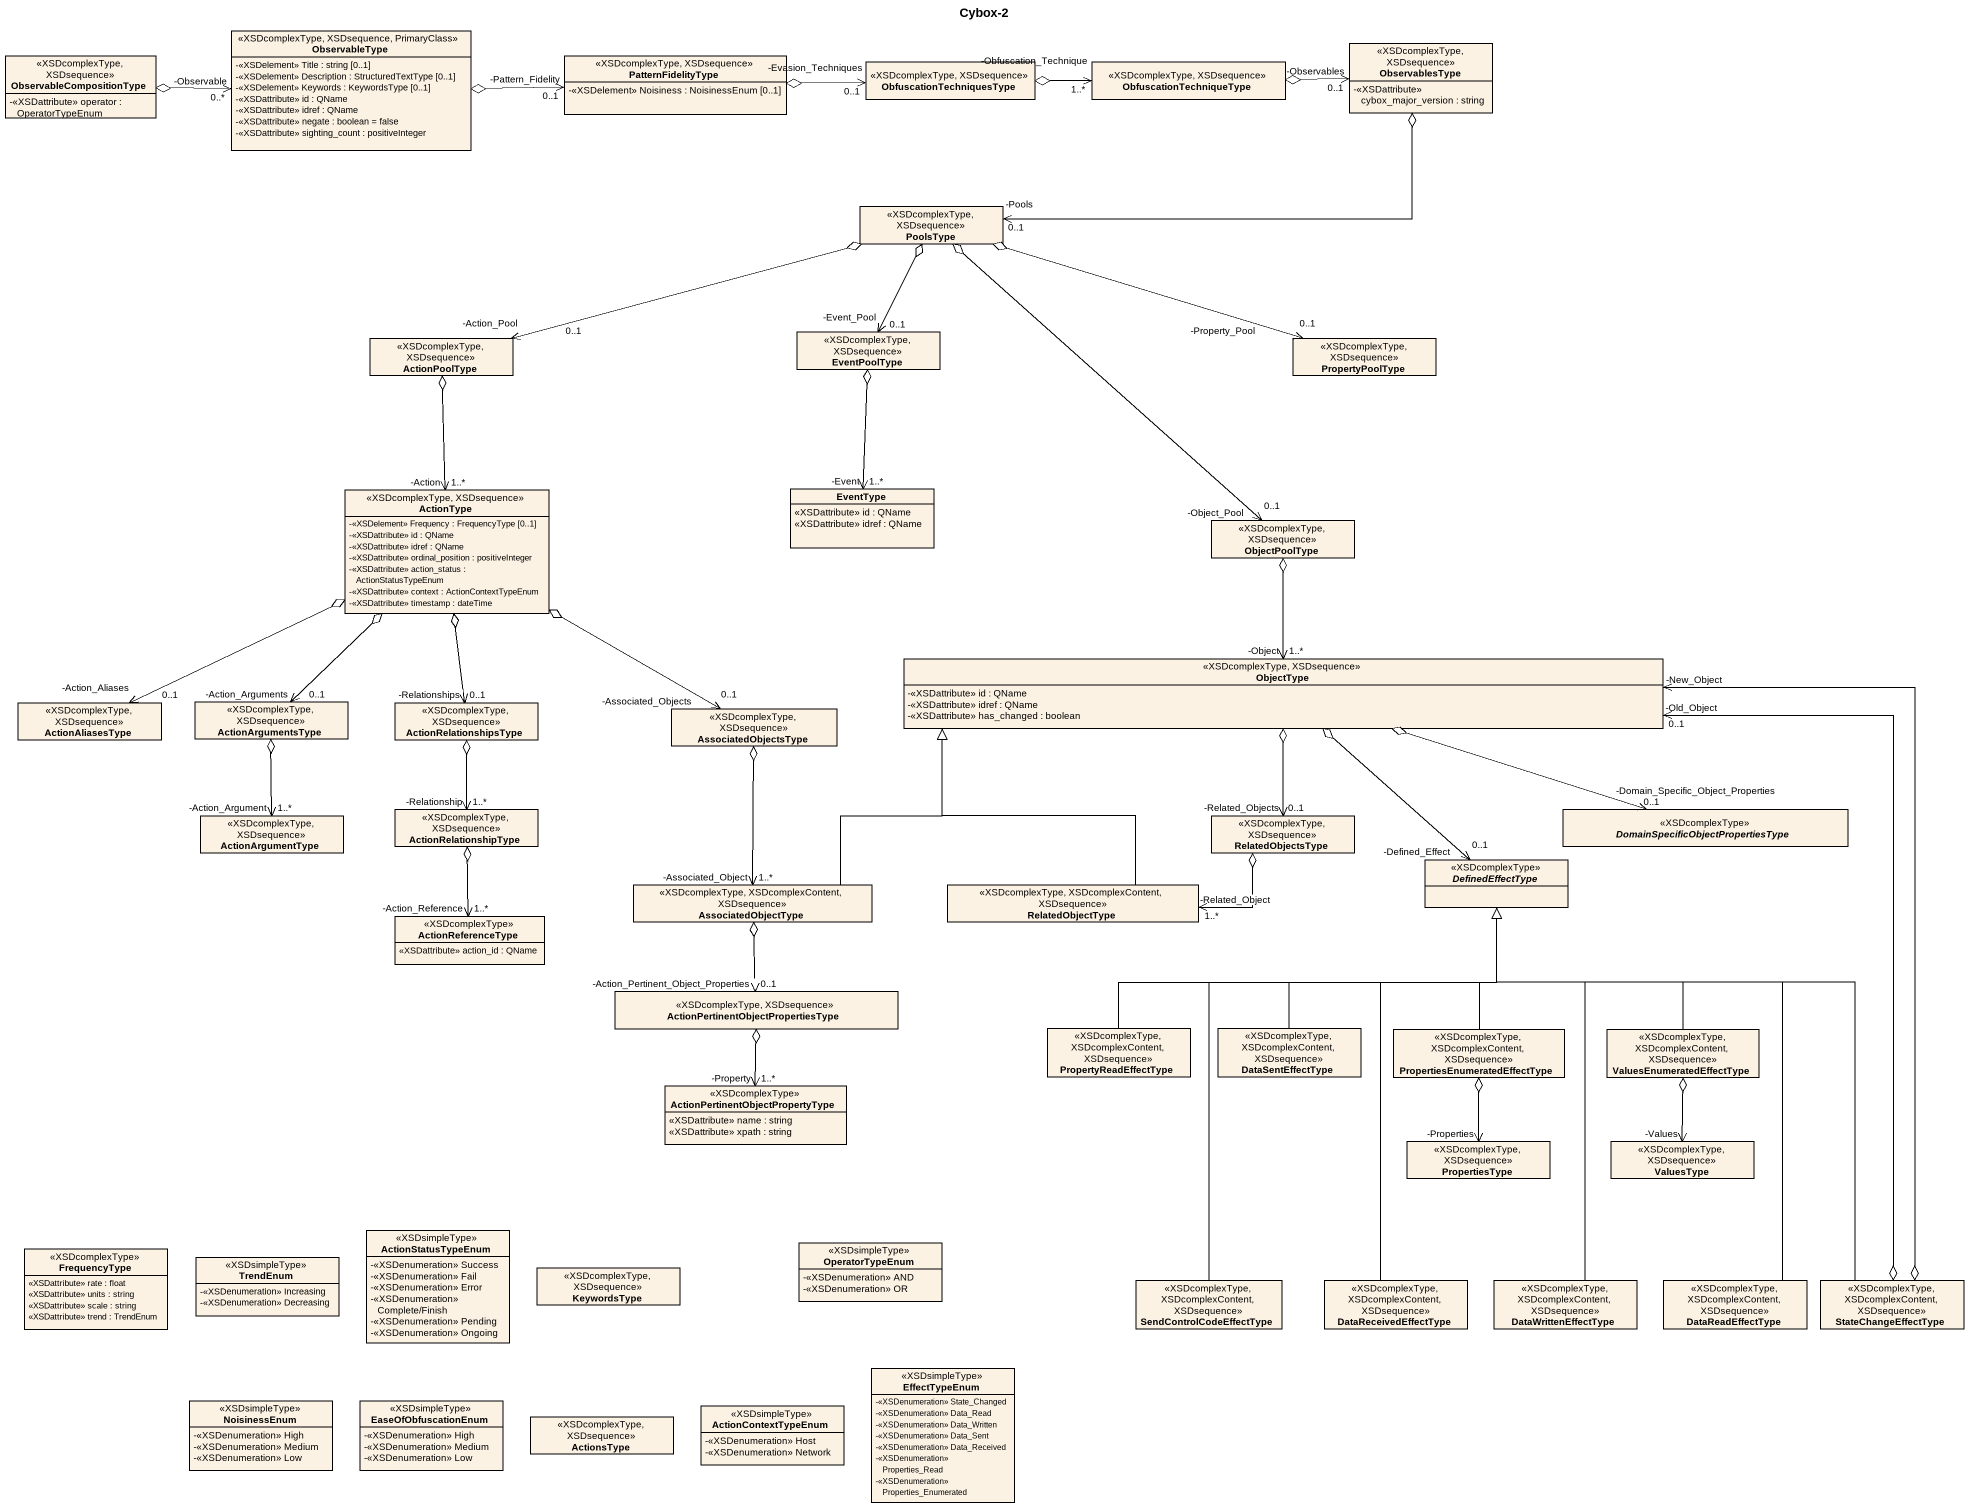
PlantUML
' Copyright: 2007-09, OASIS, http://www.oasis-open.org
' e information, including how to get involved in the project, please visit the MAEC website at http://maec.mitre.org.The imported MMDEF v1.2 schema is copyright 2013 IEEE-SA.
@startuml
title Cybox-2
hide circle
hide empty members
skinparam classAttributeIconSize 0
class ObservableType <<XSDcomplexType, XSDsequence, PrimaryClass>> {
  -<<XSDelement>> Title : string [0..1]
  -<<XSDelement>> Description : StructuredTextType [0..1]
  -<<XSDelement>> Keywords : KeywordsType [0..1]
  -<<XSDattribute>> id : QName
  -<<XSDattribute>> idref : QName
  -<<XSDattribute>> negate : boolean = false
  -<<XSDattribute>> sighting_count : positiveInteger
}
class ObservablesType <<XSDcomplexType, XSDsequence>> {
  -<<XSDattribute>> cybox_major_version : string
}
class ObservableCompositionType <<XSDcomplexType, XSDsequence>> {
  -<<XSDattribute>> operator : OperatorTypeEnum
}
class PatternFidelityType <<XSDcomplexType, XSDsequence>> {
  -<<XSDelement>> Noisiness : NoisinessEnum [0..1]
}
class ObfuscationTechniquesType <<XSDcomplexType, XSDsequence>>
class ObfuscationTechniqueType <<XSDcomplexType, XSDsequence>>
class PoolsType <<XSDcomplexType, XSDsequence>>
class ActionPoolType <<XSDcomplexType, XSDsequence>>
class EventPoolType <<XSDcomplexType, XSDsequence>>
class PropertyPoolType <<XSDcomplexType, XSDsequence>>
class ActionType <<XSDcomplexType, XSDsequence>> {
  -<<XSDelement>> Frequency : FrequencyType [0..1]
  -<<XSDattribute>> id : QName
  -<<XSDattribute>> idref : QName
  -<<XSDattribute>> ordinal_position : positiveInteger
  -<<XSDattribute>> action_status : ActionStatusTypeEnum
  -<<XSDattribute>> context : ActionContextTypeEnum
  -<<XSDattribute>> timestamp : dateTime
}
class EventType {
  <<XSDattribute>> id : QName
  <<XSDattribute>> idref : QName
}
class ObjectPoolType <<XSDcomplexType, XSDsequence>>
class ObjectType <<XSDcomplexType, XSDsequence>> {
  -<<XSDattribute>> id : QName
  -<<XSDattribute>> idref : QName
  -<<XSDattribute>> has_changed : boolean
}
class ActionAliasesType <<XSDcomplexType, XSDsequence>>
class ActionArgumentsType <<XSDcomplexType, XSDsequence>>
class ActionRelationshipsType <<XSDcomplexType, XSDsequence>>
class AssociatedObjectsType <<XSDcomplexType, XSDsequence>>
class ActionRelationshipType <<XSDcomplexType, XSDsequence>>
abstract class "DomainSpecificObjectPropertiesType" as DomainSpecificObjectProperti <<XSDcomplexType>>
class ActionArgumentType <<XSDcomplexType, XSDsequence>>
class RelatedObjectsType <<XSDcomplexType, XSDsequence>>
class AssociatedObjectType <<XSDcomplexType, XSDcomplexContent, XSDsequence>>
class RelatedObjectType <<XSDcomplexType, XSDcomplexContent, XSDsequence>>
abstract class DefinedEffectType <<XSDcomplexType>>
class ActionReferenceType <<XSDcomplexType>> {
  <<XSDattribute>> action_id : QName
}
class "ActionPertinentObjectPropertiesType" as ActionPertinentObjectPropert <<XSDcomplexType, XSDsequence>>
class PropertyReadEffectType <<XSDcomplexType, XSDcomplexContent, XSDsequence>>
class DataSentEffectType <<XSDcomplexType, XSDcomplexContent, XSDsequence>>
class "PropertiesEnumeratedEffectType" as PropertiesEnumeratedEffectTy <<XSDcomplexType, XSDcomplexContent, XSDsequence>>
class ValuesEnumeratedEffectType <<XSDcomplexType, XSDcomplexContent, XSDsequence>>
class "ActionPertinentObjectPropertyType" as ActionPertinentObjectPropert_2 <<XSDcomplexType>> {
  <<XSDattribute>> name : string
  <<XSDattribute>> xpath : string
}
class PropertiesType <<XSDcomplexType, XSDsequence>>
class ValuesType <<XSDcomplexType, XSDsequence>>
class FrequencyType <<XSDcomplexType>> {
  <<XSDattribute>> rate : float
  <<XSDattribute>> units : string
  <<XSDattribute>> scale : string
  <<XSDattribute>> trend : TrendEnum
}
class ActionStatusTypeEnum <<XSDsimpleType>> {
  -<<XSDenumeration>> Success
  -<<XSDenumeration>> Fail
  -<<XSDenumeration>> Error
  -<<XSDenumeration>> Complete/Finish
  -<<XSDenumeration>> Pending
  -<<XSDenumeration>> Ongoing
}
class OperatorTypeEnum <<XSDsimpleType>> {
  -<<XSDenumeration>> AND
  -<<XSDenumeration>> OR
}
class TrendEnum <<XSDsimpleType>> {
  -<<XSDenumeration>> Increasing
  -<<XSDenumeration>> Decreasing
}
class KeywordsType <<XSDcomplexType, XSDsequence>>
class SendControlCodeEffectType <<XSDcomplexType, XSDcomplexContent, XSDsequence>>
class DataReceivedEffectType <<XSDcomplexType, XSDcomplexContent, XSDsequence>>
class DataWrittenEffectType <<XSDcomplexType, XSDcomplexContent, XSDsequence>>
class DataReadEffectType <<XSDcomplexType, XSDcomplexContent, XSDsequence>>
class StateChangeEffectType <<XSDcomplexType, XSDcomplexContent, XSDsequence>>
class EffectTypeEnum <<XSDsimpleType>> {
  -<<XSDenumeration>> State_Changed
  -<<XSDenumeration>> Data_Read
  -<<XSDenumeration>> Data_Written
  -<<XSDenumeration>> Data_Sent
  -<<XSDenumeration>> Data_Received
  -<<XSDenumeration>> Properties_Read
  -<<XSDenumeration>> Properties_Enumerated
}
class NoisinessEnum <<XSDsimpleType>> {
  -<<XSDenumeration>> High
  -<<XSDenumeration>> Medium
  -<<XSDenumeration>> Low
}
class EaseOfObfuscationEnum <<XSDsimpleType>> {
  -<<XSDenumeration>> High
  -<<XSDenumeration>> Medium
  -<<XSDenumeration>> Low
}
class ActionContextTypeEnum <<XSDsimpleType>> {
  -<<XSDenumeration>> Host
  -<<XSDenumeration>> Network
}
class ActionsType <<XSDcomplexType, XSDsequence>>
ObservableType "-Observable\n0..*" <-left-o ObservableCompositionType
ObservablesType "-Observables\n0..1" <-left-o ObfuscationTechniqueType
PatternFidelityType "-Pattern_Fidelity\n0..1" <-left-o ObservableType
ObfuscationTechniquesType "-Evasion_Techniques\n0..1" <-left-o PatternFidelityType
ObfuscationTechniqueType "-Obfuscation_Technique\n1..*" <-left-o ObfuscationTechniquesType
PoolsType "-Pools\n0..1" <-right-o ObservablesType
ActionPoolType "-Action_Pool\n0..1" <-right-o PoolsType
EventPoolType "-Event_Pool\n0..1" <-up-o PoolsType
PropertyPoolType "-Property_Pool\n0..1" <-left-o PoolsType
ActionType "-Action\n1..*" <-up-o ActionPoolType
EventType "-Event\n1..*" <-up-o EventPoolType
ObjectPoolType "-Object_Pool\n0..1" <-up-o PoolsType
ObjectType "-Object\n1..*" <-up-o ObjectPoolType
ObjectType "-New_Object" <--o StateChangeEffectType
ObjectType "-Old_Object\n0..1" <--o StateChangeEffectType
ActionAliasesType "-Action_Aliases\n0..1" <-right-o ActionType
ActionArgumentsType "-Action_Arguments\n0..1" <-up-o ActionType
ActionRelationshipsType "-Relationships\n0..1" <-up-o ActionType
AssociatedObjectsType "-Associated_Objects\n0..1" <-left-o ActionType
ActionRelationshipType "-Relationship\n1..*" <-up-o ActionRelationshipsType
DomainSpecificObjectProperti "-Domain_Specific_Object_Properties\n0..1" <-left-o ObjectType
ActionArgumentType "-Action_Argument\n1..*" <-up-o ActionArgumentsType
RelatedObjectsType "-Related_Objects\n0..1" <-up-o ObjectType
AssociatedObjectType -right-|> ObjectType
AssociatedObjectType "-Associated_Object\n1..*" <-up-o AssociatedObjectsType
RelatedObjectType -up-|> ObjectType
RelatedObjectType "-Related_Object\n1..*" <-right-o RelatedObjectsType
DefinedEffectType "-Defined_Effect\n0..1" <-up-o ObjectType
ActionReferenceType "-Action_Reference\n1..*" <-up-o ActionRelationshipType
ActionPertinentObjectPropert "-Action_Pertinent_Object_Properties\n0..1" <-up-o AssociatedObjectType
PropertyReadEffectType -right-|> DefinedEffectType
DataSentEffectType -up-|> DefinedEffectType
PropertiesEnumeratedEffectTy -up-|> DefinedEffectType
ValuesEnumeratedEffectType -up-|> DefinedEffectType
ActionPertinentObjectPropert_2 "-Property\n1..*" <-up-o ActionPertinentObjectPropert
PropertiesType "-Properties" <-up-o PropertiesEnumeratedEffectTy
ValuesType "-Values" <-up-o ValuesEnumeratedEffectType
SendControlCodeEffectType -up-|> DefinedEffectType
DataReceivedEffectType -up-|> DefinedEffectType
DataWrittenEffectType -up-|> DefinedEffectType
DataReadEffectType -up-|> DefinedEffectType
StateChangeEffectType -up-|> DefinedEffectType
@enduml
